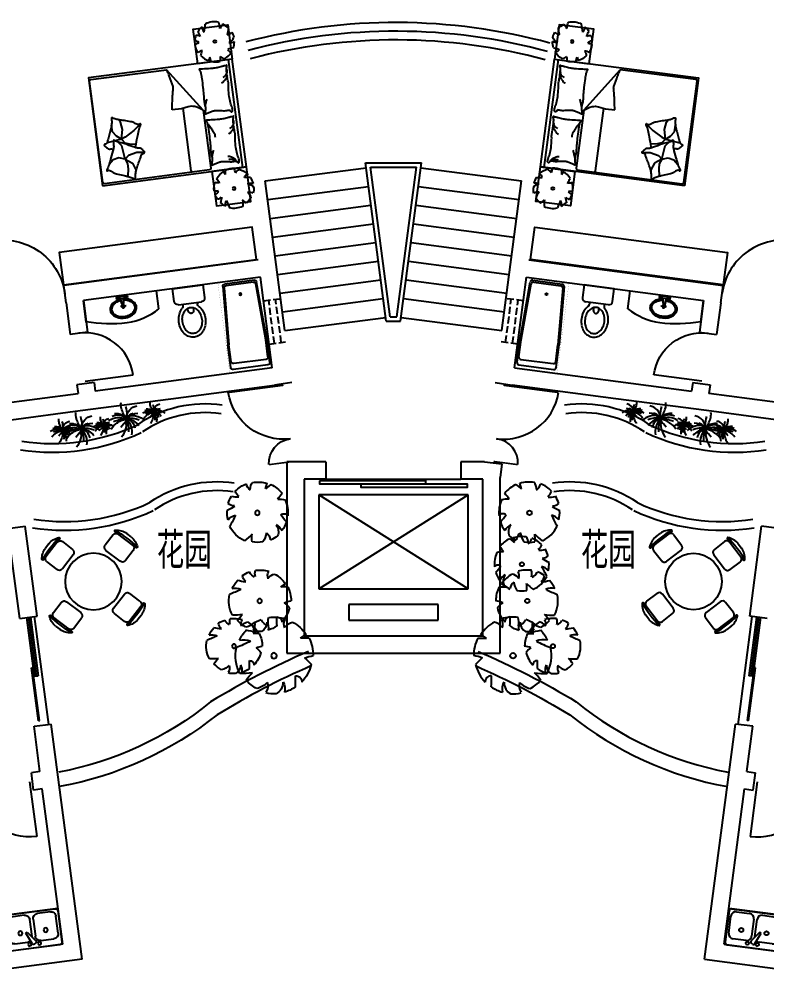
# Model space of a CAD drawing. Header units: millimetres. Extents: x 1109 to 32831, y 481 to 22737.
# Drawn here: x 11815 to 22113, y 8974 to 22264 of the extents above; entities that cross this region are included whole.
import ezdxf
from ezdxf.enums import TextEntityAlignment as Align

# ---------------------------------------------------------------- set-up
doc = ezdxf.new("R2010")
doc.units = ezdxf.units.MM
doc.linetypes.add('DASH', pattern=[0.35, 0.25, -0.1])
for name, color, linetype in [('JJ', 252, 'Continuous'), ('PUB_TEXT', 7, 'Continuous'), ('STAIR', 2, 'Continuous'), ('WALL', 255, 'Continuous'), ('WINDOW', 2, 'Continuous'), ('WINDOW_TEXT', 7, 'Continuous')]:
    doc.layers.add(name, color=color, linetype=linetype)
doc.styles.add('_HZPMK', font='txt.shx', dxfattribs={"bigfont": 'HZPMK.shx'})
doc.styles.add('DIM_FONT', font='SIMPLEX.shx', dxfattribs={"width": 0.8})
doc.styles.add('SIMPLEX', font='SIMPLEX.SHX')
doc.styles.get("Standard").update_dxf_attribs({"font": 'arial.ttf'})

# ---------------------------------------------------------------- blocks, each defined once
blk = doc.blocks.new('_DBLK')
blk.add_line((-0.45, 0), (-0.45, -0.95))
blk.add_arc((-0.45, 0), 0.95, 270, 0)
at = {"layer": 'WINDOW_TEXT', "style": 'SIMPLEX', "flags": 9}
blk.add_attdef('A', text='', height=1, dxfattribs=at).set_placement((0, 1.5), align=Align.MIDDLE)
blk = doc.blocks.new('M_E28MVF')
at = {"color": 0, "linetype": 'ByBlock'}
for p, q in [((0, 413), (0, -413)), ((564, 454), (41, 454)), ((110, 110), (110, 330)), ((193, 413), (482, 413)), ((564, 330), (564, 110)), ((606, -413), (606, 413)), ((65, -3), (76, 16)), ((280, -98), (118, 24)), ((482, 28), (193, 28)), ((79, -42), (266, -122)), ((110, -330), (110, -110)), ((194, -28), (482, -28)), ((266, -122), (280, -98)), ((564, -110), (564, -330)), ((41, -454), (564, -454)), ((482, -413), (193, -413))]:
    blk.add_line(p, q, dxfattribs=at)
for centre, radius in [((275, 213), 34.4), ((69, 83), 27.5), ((69, -83), 27.5), ((275, -213), 34.4)]:
    blk.add_circle(centre, radius, dxfattribs=at)
for centre, radius, start, end in [((41, 413), 41.3, 90, 180), ((193, 330), 82.6, 90, 180), ((482, 330), 82.6, 0, 90), ((564, 413), 41.3, 0, 90), ((100, 3), 27.5, 50.5377, 150), ((193, 110), 82.6, 180, 270), ((482, 110), 82.6, 270, 0), ((89, -16), 27.5, 150, 249.4623), ((193, -110), 82.6, 146.607, 180), ((482, -110), 82.6, 0, 90), ((41, -413), 41.3, 180, 270), ((193, -330), 82.6, 180, 270), ((482, -330), 82.6, 270, 0), ((564, -413), 41.3, 270, 0)]:
    blk.add_arc(centre, radius, start, end, dxfattribs=at)
at = {"style": 'DIM_FONT', "width": 0.8, "flags": 9}
for tag in ['XSIZE', 'YSIZE']:
    blk.add_attdef(tag, (0, 0), '', height=0.5, dxfattribs=at)
blk = doc.blocks.new('_GCBLK')
at = {"linetype": 'DASH'}
for p, q in [((-0.5, -0.5), (-0.5, 0.5)), ((0.5, -0.5), (0.5, 0.5)), ((-0.5, 0.2), (0.5, 0.2)), ((-0.5, -0.2), (0.5, -0.2))]:
    blk.add_line(p, q, dxfattribs=at)
at = {"style": 'SIMPLEX', "flags": 9}
blk.add_attdef('A', text='', height=1, dxfattribs=at).set_placement((0, 1.5), align=Align.MIDDLE)
blk = doc.blocks.new('M_E10')
for p, q in [((-740, -70), (-740, -680)), ((-700, -30), (-302, -30)), ((-640, -90), (-640, -660)), ((-600, -50), (-300, -50)), ((-300, -50), (695, -96)), ((-298, -30), (724, -76)), ((730, -136), (730, -614)), ((760, -116), (760, -634)), ((695, -654), (-300, -700)), ((685, -654), (-300, -700)), ((724, -674), (-298, -720)), ((-700, -720), (-302, -720)), ((-600, -700), (-300, -700))]:
    blk.add_line(p, q)
at = {"const_width": 1.5}
for points in [[(-800, 0), (800, 0)], [(-800, -750), (-800, 0)], [(800, 0), (800, -750)], [(800, -750), (-800, -750)]]:
    blk.add_lwpolyline(points, dxfattribs=at)
for radius in [20, 16]:
    blk.add_circle((550, -386), radius)
for centre, start, end in [((-700, -70), 90, 180), ((-600, -90), 90, 180), ((-302, -70), 83.7966, 90), ((690, -136), 0, 83.3675), ((720, -116), 0, 83.7966), ((-600, -660), 180, 270), ((690, -614), 276.6325, 0), ((720, -634), 276.2034, 0), ((-700, -680), 180, 270), ((-302, -680), 270, 276.2034)]:
    blk.add_arc(centre, 40, start, end)
at = {"width": 0.8, "flags": 9}
for tag in ['XSIZE', 'YSIZE']:
    blk.add_attdef(tag, (0, 0), '', height=0.5, dxfattribs=at)
blk = doc.blocks.new('M_C26ZLR')
for p, q in [((-58, 1023), (42, 1023)), ((-238, 923), (222, 923)), ((-233, 856), (-233, 631)), ((217, 856), (217, 631)), ((-165, 563), (150, 563)), ((-939, -238), (-939, 222)), ((-872, 217), (-647, 217)), ((856, 217), (631, 217)), ((923, 222), (923, -238)), ((-1039, -58), (-1039, 42)), ((-579, -165), (-579, 150)), ((563, 150), (563, -165)), ((1023, 42), (1023, -58)), ((-872, -233), (-647, -233)), ((856, -233), (631, -233)), ((-233, -872), (-233, -647)), ((150, -579), (-165, -579)), ((217, -872), (217, -647)), ((222, -939), (-238, -939)), ((42, -1039), (-58, -1039))]:
    blk.add_line(p, q)
blk.add_circle((-8, -8), 500)
for centre, radius, start, end in [((-48, 708), 316, 91.7651, 130.7265), ((32, 708), 316, 49.2735, 88.2349), ((-247, 940), 10, 130.7265, 202.67), ((-238, 943), 20, 202.67, 270), ((-8, -1754), 2713, 84.8023, 95.1977), ((-165, 856), 67.5, 90, 180), ((150, 856), 67.5, 0, 90), ((222, 943), 20, 270, 337.33), ((231, 940), 10, 337.33, 49.2735), ((-165, 631), 67.5, 180, 270), ((150, 631), 67.5, 270, 0), ((-724, 32), 316, 139.2735, 178.2349), ((1739, -8), 2713, 174.8023, 185.1977), ((-955, 231), 10, 67.33, 139.2735), ((-959, 222), 20, 0, 67.33), ((-872, 150), 67.5, 90, 180), ((-647, 150), 67.5, 0, 90), ((631, 150), 67.5, 90, 180), ((856, 150), 67.5, 0, 90), ((943, 222), 20, 112.67, 180), ((940, 231), 10, 40.7265, 112.67), ((708, 32), 316, 1.7651, 40.7265), ((-1754, -8), 2713, 354.8023, 5.1977), ((-724, -48), 316, 181.7651, 220.7265), ((-872, -165), 67.5, 180, 270), ((-647, -165), 67.5, 270, 0), ((631, -165), 67.5, 180, 270), ((856, -165), 67.5, 270, 0), ((708, -48), 316, 319.2735, 358.2349), ((-955, -247), 10, 220.7265, 292.67), ((-959, -238), 20, 292.67, 0), ((943, -238), 20, 180, 247.33), ((940, -247), 10, 247.33, 319.2735), ((-165, -647), 67.5, 90, 180), ((150, -647), 67.5, 0, 90), ((-247, -955), 10, 157.33, 229.2735), ((-238, -959), 20, 90, 157.33), ((-48, -724), 316, 229.2735, 268.2349), ((-8, 1739), 2713, 264.8023, 275.1977), ((-165, -872), 67.5, 180, 270), ((32, -724), 316, 271.7651, 310.7265), ((150, -872), 67.5, 270, 0), ((222, -959), 20, 22.67, 90), ((231, -955), 10, 310.7265, 22.67)]:
    blk.add_arc(centre, radius, start, end)
at = {"width": 0.8, "flags": 9}
for tag in ['XSIZE', 'YSIZE']:
    blk.add_attdef(tag, (0, 0), '', height=0.5, dxfattribs=at)
blk = doc.blocks.new('_A2JZX')
for p, q in [((0.5, 0.0571), (-0.5, 0.0571)), ((-0.5, 0.0185), (0.0444, 0.0185)), ((0.0444, -0.0185), (0.0444, 0.0185)), ((-0.5, 0), (0.0444, 0)), ((-0.5, -0.0185), (0.0444, -0.0185)), ((-0.0348, -0.0336), (-0.0348, -0.0234)), ((0.454, -0.0234), (-0.0348, -0.0234)), ((0.454, -0.0336), (-0.0348, -0.0336)), ((0.454, -0.0336), (0.454, -0.0234))]:
    blk.add_line(p, q)
blk = doc.blocks.new('_LIFTD')
for points in [[(-0.5476, -0.6024), (-0.5476, -0.7742), (0.2411, -0.7742), (0.2411, -0.6024), (-0.5476, -0.6024)], [(-0.2411, -0.7836), (-0.2411, -0.9554), (0.5476, -0.9554), (0.5476, -0.7836), (-0.2411, -0.7836)]]:
    blk.add_lwpolyline(points)
blk = doc.blocks.new('M_F19')
at = {"const_width": 30}
for points in [[(-446, 82, 1), (-416, 82, 1)], [(-192, 156, 1), (-162, 156, 1)], [(-123, 99, 1), (-93, 99, 1)], [(-61, -8, 1), (-31, -8, 1)], [(-34, 49, 1), (-4, 49, 1)], [(-20, 16, 1), (10, 16, 1)], [(14, 0, 1), (44, 0, 1)], [(269, 190, 1), (299, 190, 1)], [(461, 8, 1), (491, 8, 1)], [(-281, -157, 1), (-251, -157, 1)], [(-206, -314, 1), (-176, -314, 1)], [(-96, -173, 1), (-66, -173, 1)], [(-13, -33, 1), (17, -33, 1)], [(7, -173, 1), (37, -173, 1)], [(289, -149, 1), (319, -149, 1)], [(56, -487, 1), (86, -487, 1)]]:
    blk.add_lwpolyline(points, format="xyb", close=True, dxfattribs=at)
for centre, radius, start, end in [((-483, -9), 482, 6.9904, 78.0284), ((1199, 96), 1225, 163.8561, 179.1105), ((-1741, 1044), 2026, 328.9873, 340.361), ((-364, 515), 548, 342.9456, 6.4814), ((-185, -611), 732, 78.5516, 130.9815), ((-55, -1223), 1256, 88.3286, 108.729), ((104, -701), 728, 103.0452, 139.7766), ((-480, -437), 647, 48.7581, 83.8624), ((155, -426), 476, 114.0956, 166.2953), ((-315, -111), 315, 28.8901, 78.4579), ((298, -285), 422, 62.9909, 135.9102), ((257, -536), 586, 53.3231, 115.7633), ((366, -391), 582, 85.8741, 126.9558), ((450, -463), 649, 134.4861, 189.3762), ((779, -372), 864, 155.0888, 185.9637), ((-87, -1604), 1605, 70.5249, 87.8244), ((805, -149), 813, 171.2496, 218.2333), ((-3288, -3108), 4475, 39.0488, 42.6799), ((-83, -736), 718, 31.315, 82.1378)]:
    blk.add_arc(centre, radius, start, end)
at = {"width": 0.8, "flags": 9}
for tag in ['XSIZE', 'YSIZE']:
    blk.add_attdef(tag, (0, 0), '', height=0.5, dxfattribs=at)
blk = doc.blocks.new('M_F13')
for p, q in [((-515, 179), (-397, 193)), ((-484, 239), (-484, 239)), ((-397, 193), (-484, 239))]:
    blk.add_line(p, q)
blk.add_circle((-3, 3), 38.2)
for centre, radius, start, end in [((-8, 3), 532, 89.3321, 114.3856), ((-175, 449), 193, 352.0775, 26.6128), ((-8, 3), 527, 126.0751, 153.6245), ((-356, 208), 224, 48.5203, 80.5151), ((-325, 399), 130, 343.6555, 39.76), ((-85, 589), 202, 304.1868, 338.5411), ((-8, 3), 531, 62.8767, 77.7021), ((80, 476), 154, 315.8454, 359.7651), ((-244, 1929), 1632, 285.4397, 290.7099), ((-8, 3), 523, 31.4098, 49.4752), ((412, 44), 234, 83.5323, 121.6544), ((-8, 3), 537, 160.8426, 187.275), ((959, 2091), 1965, 250.0865, 256.3451), ((-8, 3), 534, 340.3307, 19.43), ((-610, -942), 880, 77.3728, 85.4649), ((-5, -500), 587, 134.7782, 147.3315), ((-8, 3), 524, 200.8103, 231.4392), ((358, 465), 656, 266.7455, 282.0146), ((0, -631), 545, 39.6536, 53.993), ((-251, -396), 87.2, 97.741, 188.8107), ((-1350, -519), 1108, 2.9465, 10.9238), ((125, -442), 220, 160.6009, 199.3991), ((100, -357), 178, 186.1912, 248.4952), ((296, -376), 163, 170.6314, 220.6278), ((325, -118), 300, 230.4582, 263.1093), ((-8, 3), 514, 305.394, 326.2464), ((-8, 3), 522, 243.1498, 261.8356), ((-8, 3), 527, 274.7236, 290.3277)]:
    blk.add_arc(centre, radius, start, end)
at = {"width": 0.8, "flags": 9}
for tag, p in [('XSIZE', (-62, 12)), ('YSIZE', (9, 6))]:
    blk.add_attdef(tag, p, '', height=0.2, dxfattribs=at)
blk = doc.blocks.new('M_A17ORW')
for points in [[(-0.481, -0.001, 0.02, 0.02, 0), (-0.481, -0.308, 0.02, 0.02, 0)], [(0.481, 0.001, 0.02, 0.02, 0), (0.481, -0.691, 0.02, 0.02, 0)]]:
    blk.add_lwpolyline(points, format="xyseb")
for centre, radius, start, end in [((-0.501, -0.003), 0.307, 274.2492, 0.2101), ((0.505, 0.002), 0.699, 180.2762, 268.0603)]:
    blk.add_arc(centre, radius, start, end)
blk = doc.blocks.new('M_C54TQD')
for p, q in [((0, -52), (1500, -52)), ((26, -509), (26, -1968)), ((853, -489), (46, -489)), ((853, -489), (1472, -916)), ((46, -761), (915, -761)), ((1472, -1968), (1472, -916)), ((381, -1368), (395, -1471)), ((778, -1368), (698, -1472)), ((161, -1514), (137, -1518)), ((255, -1552), (161, -1514)), ((324, -1645), (255, -1552)), ((369, -1593), (324, -1645)), ((395, -1471), (369, -1593)), ((528, -1559), (509, -1470)), ((548, -1617), (528, -1559)), ((698, -1472), (623, -1603)), ((90, -1638), (87, -1645)), ((188, -1621), (90, -1638)), ((257, -1618), (188, -1621)), ((324, -1645), (257, -1618)), ((324, -1645), (510, -1664)), ((324, -1645), (355, -1728)), ((355, -1728), (335, -1810)), ((510, -1664), (560, -1700)), ((605, -1658), (548, -1617)), ((560, -1700), (572, -1709)), ((605, -1658), (594, -1752)), ((623, -1603), (605, -1658)), ((605, -1658), (734, -1626)), ((605, -1658), (655, -1721)), ((655, -1721), (720, -1769)), ((734, -1626), (837, -1640)), ((837, -1640), (873, -1660)), ((335, -1810), (281, -1873)), ((592, -1767), (580, -1861)), ((720, -1769), (813, -1769)), ((46, -1988), (1452, -1988))]:
    blk.add_line(p, q)
blk.add_lwpolyline([(0, -2000), (0, 0), (1500, 0), (1500, -2000)], close=True)
for points in [[(101, -127, -0.263368), (73, -108, -0.494818), (82, -89, -0.049225), (100, -88, -0.036831), (124, -89, -0.031893), (161, -97, 0.035782), (195, -104, 0.032941), (285, -110, 0.026564), (396, -104, 0.017905), (434, -99, -0.033397), (454, -97, -0.03204), (491, -97, 0.018442), (555, -101, 0.010837), (620, -100, 0.014624), (668, -97, 0.111249), (691, -89, -0.153708), (708, -86, -0.076444), (715, -87, -0.215512), (717, -89, -0.585858), (714, -92, 0.363489), (709, -95, 0.191716), (709, -106, -0.129675), (711, -123, -0.01735), (708, -140, 0.019326), (706, -155, 0.018818), (699, -223, 0.021828), (698, -283, 0.006204), (700, -316, 0.001963), (706, -423, 0.028341), (710, -459, -0.117014), (709, -468, -0.36606), (708, -469, -0.03973), (694, -466, -0.048309), (681, -461, 0.062981), (670, -457, 0.04058), (647, -454, 0.014345), (580, -451, 0.005484), (454, -452, 0.007153), (358, -455, 0.008762), (316, -458, -0.008153), (270, -461, -0.06251), (213, -456, 0.078669), (167, -454, 0.047825), (145, -459, -0.034494), (114, -466, -0.023571), (89, -469, -0.510228), (88, -468), (95, -438), (116, -356, 0.073041), (118, -336, 0.023305), (112, -275, 0.018299), (108, -252, -0.01097), (101, -214, -0.042281), (98, -180, -0.027201), (101, -126)], [(101, -127, -0.077379), (136, -152, -0.077379), (161, -187, -0.047525), (171, -211, -0.047525), (176, -238)], [(575, -101, 0.027842), (551, -111, 0.048685), (539, -119, 0.023666), (511, -144, 0.031223), (492, -164, 0.046801), (486, -172, 0.023191), (478, -189)], [(657, -95, 0.088153), (622, -98, 0.088153), (591, -114, 0.077547), (569, -135, 0.077547), (555, -162)], [(810, -127, -0.263368), (782, -108, -0.494818), (791, -89, -0.049225), (809, -88, -0.036831), (833, -89, -0.031893), (871, -97, 0.035782), (905, -104, 0.032941), (994, -110, 0.026564), (1106, -104, 0.017905), (1143, -99, -0.033397), (1163, -97, -0.03204), (1200, -97, 0.018442), (1265, -101, 0.010837), (1329, -100, 0.014624), (1377, -97, 0.111249), (1400, -89, -0.153708), (1417, -86, -0.076444), (1424, -87, -0.215512), (1426, -89, -0.585858), (1423, -92, 0.363489), (1419, -95, 0.191716), (1419, -106, -0.129675), (1421, -123, -0.01735), (1418, -140, 0.019326), (1415, -155, 0.018818), (1408, -223, 0.021828), (1407, -283, 0.006204), (1409, -316, 0.001963), (1415, -423, 0.028341), (1419, -459, -0.117014), (1419, -468, -0.36606), (1417, -469, -0.03973), (1404, -466, -0.048309), (1390, -461, 0.062981), (1379, -457, 0.04058), (1356, -454, 0.014345), (1289, -451, 0.005484), (1164, -452, 0.007153), (1067, -455, 0.008762), (1025, -458, -0.008153), (979, -461, -0.06251), (922, -456, 0.078669), (877, -454, 0.047825), (854, -459, -0.034494), (823, -466, -0.023571), (798, -469, -0.510228), (797, -468), (805, -438), (825, -356, 0.073041), (827, -336, 0.023305), (821, -275, 0.018299), (817, -252, -0.01097), (810, -214, -0.042281), (807, -180, -0.027201), (810, -126)], [(1284, -101, 0.027842), (1260, -111, 0.048685), (1248, -119, 0.023666), (1220, -144, 0.031223), (1201, -164, 0.046801), (1196, -172, 0.023191), (1188, -189)], [(1366, -95, 0.088153), (1332, -98, 0.088153), (1300, -114, 0.077547), (1279, -135, 0.077547), (1265, -162)], [(99, -143, -0.05369), (114, -156, -0.070312), (122, -168, -0.015448), (125, -177, -0.013244), (129, -187, -0.082127), (132, -205, -0.064164), (129, -228)], [(661, -455, 0.016108), (622, -429, 0.024599), (595, -414, 0.009477), (546, -391, 0.015937), (516, -378, 0.072521), (500, -375, 0.033339), (463, -375)], [(191, -454, 0.009729), (219, -445, 0.009729), (246, -435, 0.007971), (267, -426, 0.007971), (289, -416)], [(853, -489, -0.085272), (917, -599, -0.124044), (926, -686), (912, -782), (914, -912)], [(901, -454, 0.009729), (928, -445, 0.009729), (955, -435, 0.007971), (977, -426, 0.007971), (998, -416)], [(914, -912, 0.007867), (1032, -894, 0.009508), (1128, -876, 0.006616), (1193, -862, -0.023828), (1212, -858, -0.080713), (1230, -859, -0.009591), (1383, -891, -0.013133), (1416, -899, -0.007859), (1472, -916)], [(464, -1480, 0.025626), (476, -1478, 0.0108), (605, -1436, 0.00456), (692, -1405, 0.01125), (727, -1391, 0.069394), (746, -1380, -0.079756), (763, -1371, -0.106399), (778, -1368, -0.328642), (782, -1372, -0.299547), (779, -1378, 0.189917), (774, -1387, 0.033518), (773, -1397, 0.075627), (773, -1402, 0.053489), (776, -1410, 0.017838), (788, -1432, 0.038394), (805, -1456, -0.059529), (816, -1472, -0.035943), (826, -1498, -0.011245), (852, -1585, -0.006203), (862, -1624, 0.010783), (868, -1647, 0.019485), (873, -1660, 0.005062), (892, -1710, 0.101392), (909, -1736, -0.223768), (914, -1749, -0.25558), (911, -1754, -0.081563), (895, -1759, -0.071805), (878, -1759, 0.069985), (861, -1759, 0.03546), (801, -1772, 0.029432), (732, -1797, 0.001554), (699, -1811, -0.00152), (665, -1826, -0.004735), (629, -1840, 0.00382), (586, -1859, 0.296001), (564, -1891, -0.649774), (542, -1900, -0.02319), (538, -1895, 0.0288), (534, -1892, 0.005727), (527, -1886, -0.004358), (519, -1878, -0.027528), (502, -1861, -0.046214), (493, -1850, -0.194121), (490, -1833, 0.133719), (489, -1809, 0.005779), (482, -1787, 0.008882)]]:
    blk.add_lwpolyline(points, format="xyb")
blk.add_lwpolyline([(58, -1583, 0.101392), (40, -1559, -0.223768), (34, -1546, -0.25558), (36, -1541, -0.081563), (52, -1535, -0.071805), (69, -1534, 0.069985), (86, -1532, 0.03546), (145, -1515, 0.029432), (211, -1485, 0.001554), (244, -1468, -0.00152), (276, -1451, -0.004735), (311, -1433, 0.00382), (353, -1412, 0.296001), (372, -1378, -0.649774), (393, -1367, -0.02319), (398, -1372, 0.0288), (402, -1375, 0.005727), (409, -1380, -0.004358), (418, -1387, -0.027528), (436, -1403, -0.046214), (445, -1414, -0.194121), (450, -1430, 0.133719), (453, -1454, 0.011505), (471, -1496, 0.008882), (497, -1550, 0.012426), (535, -1618, -0.033612), (547, -1644), (570, -1701), (588, -1744, 0.224341), (603, -1757, -0.722772), (603, -1766, -0.103513), (599, -1767, 0.053465), (592, -1767, 0.030109), (569, -1772, -0.031436), (547, -1776, -0.05324), (532, -1776, 0.05518), (517, -1777, 0.056271), (492, -1783, 0.0108), (366, -1835, 0.00456), (281, -1873, 0.01125), (247, -1889, 0.069394), (229, -1902, -0.079756), (213, -1912, -0.106399), (199, -1915, -0.328642), (195, -1912, -0.299547), (196, -1906, 0.189917), (201, -1896, 0.033518), (202, -1886, 0.075627), (201, -1882, 0.053489), (197, -1874, 0.017838), (184, -1853, 0.038394), (165, -1830, -0.059529), (153, -1815, -0.035943), (140, -1790, -0.011245), (108, -1705, -0.006203), (95, -1667, 0.010783), (87, -1645, 0.019485), (82, -1632, 0.005062)], format="xyb", close=True)
for centre, start, end in [((46, -509), 90, 180), ((46, -741), 180, 270), ((46, -1968), 180, 270), ((1452, -1968), 270, 0)]:
    blk.add_arc(centre, 20, start, end)
at = {"style": 'DIM_FONT', "width": 0.8, "flags": 9}
for tag in ['XSIZE', 'YSIZE']:
    blk.add_attdef(tag, (0, 0), '', height=0.5, dxfattribs=at)
blk = doc.blocks.new('_LV5')
for p, q in [((210, 0), (-210, 0)), ((-210, 0), (-210, -180)), ((210, -180), (210, 0)), ((160, -230), (-160, -230)), ((-101, -230), (-101, -254)), ((101, -230), (101, -254))]:
    blk.add_line(p, q)
blk.add_lwpolyline([(-135, -469, 0.080312), (-123, -544, 0.089014), (-92, -602, 0.104918), (-46, -639, 0.119812), (0, -650, 0.119812), (46, -639, 0.104918), (92, -602, 0.089014), (123, -544, 0.080312), (135, -469, 0.080312), (123, -395, 0.089014), (92, -337, 0.104918), (46, -300, 0.119812), (0, -288, 0.119812), (-46, -300, 0.104918), (-92, -337, 0.089014), (-123, -395, 0.080312)], format="xyb", close=True)
for points in [[(-39, -318, 0.073567), (-36, -339, 0.084454), (-27, -356, 0.10642), (-14, -368, 0.129709), (0, -372, 0.129709), (14, -368, 0.10642), (27, -356, 0.084454), (36, -339, 0.073567), (39, -318, 0.073567), (36, -298, 0.014016), (35, -295, 0.10642)], [(-35, -295, 0.013578), (-36, -298, 0.073567), (-39, -318, 0.073567)]]:
    blk.add_lwpolyline(points, format="xyb")
for centre, radius, start, end in [((-160, -180), 50, 180, 270), ((-151, -254), 50, 314.8144, 0), ((151, -254), 50, 180, 225.2555), ((160, -180), 50, 270, 0), ((102, -469), 287, 161.6333, 180), ((52, -453), 235, 141.2863, 161.6333), ((20, -427), 194, 134.8144, 141.2863), ((-20, -427), 194, 38.7137, 45.2555), ((-52, -453), 235, 18.3667, 38.7137), ((-102, -469), 287, 0, 18.3667), ((102, -469), 287, 180, 198.3667), ((-102, -469), 287, 341.6333, 0), ((52, -486), 235, 198.3667, 218.7137), ((20, -512), 194, 218.7137, 242.6714), ((-20, -512), 194, 297.3286, 321.2863), ((-52, -486), 235, 321.2863, 341.6333), ((0, -551), 150, 242.6714, 270), ((0, -551), 150, 270, 297.3286)]:
    blk.add_arc(centre, radius, start, end)
blk = doc.blocks.new('_E4EAJ')
at = {"layer": 'JJ', "rotation": 270}
blk.add_blockref('_LV5', (0, 210), dxfattribs=at)
at = {"style": 'DIM_FONT', "width": 0.7, "flags": 9}
for tag in ['XSIZE', 'YSIZE']:
    blk.add_attdef(tag, (0, 0), '', height=0.5, dxfattribs=at)
blk = doc.blocks.new('M_C56KIS')
for p, q in [((62, 318), (72, 242)), ((72, 242), (101, 299)), ((101, 299), (101, 299))]:
    blk.add_line(p, q)
blk.add_lwpolyline([(294, 325), (294, -275), (-306, -275), (-306, 325)], close=True)
blk.add_circle((-46, -16), 24.7)
for centre, radius, start, end in [((-46, -12), 348, 72.0426, 98.475), ((-307, 139), 56.5, 8.941, 100.0107), ((-46, -12), 340, 112.0103, 142.6392), ((-371, -22), 380, 45.9782, 58.5315), ((-666, 365), 570, 348.5728, 356.6649), ((-46, -12), 341, 37.2751, 64.8245), ((82, 215), 145, 319.7203, 351.7151), ((-277, -88), 115, 97.3912, 159.6952), ((-332, -105), 143, 71.8009, 110.5991), ((-46, -12), 338, 154.3498, 173.0356), ((-402, 850), 718, 274.1465, 282.1238), ((207, 198), 84.2, 254.8555, 310.96), ((-46, -12), 345, 0.5321, 25.5856), ((-46, -12), 342, 185.9236, 201.5277), ((-287, -214), 106, 81.8314, 131.8278), ((-119, -230), 194, 141.6582, 174.3093), ((1199, 167), 1058, 196.6397, 201.9099), ((262, -63), 99.6, 227.0454, 270.9651), ((241, 102), 125, 263.2775, 297.8128), ((333, 45), 131, 215.3868, 249.7411), ((-46, -12), 344, 334.0767, 348.9021), ((-46, -12), 333, 216.594, 237.4464), ((-456, -26), 353, 310.8536, 325.193), ((259, -243), 425, 177.9455, 193.2146), ((1320, -611), 1274, 161.2865, 167.5451), ((-13, -284), 151, 354.7323, 32.8544), ((-46, -12), 339, 302.6098, 320.6752), ((-46, -12), 346, 251.5307, 290.63)]:
    blk.add_arc(centre, radius, start, end)
at = {"style": 'DIM_FONT', "width": 0.8, "flags": 9}
for tag in ['XSIZE', 'YSIZE']:
    blk.add_attdef(tag, (0, 0), '', height=0.5, dxfattribs=at)

msp = doc.modelspace()

# ---------------------------------------------------------------- linework, layer by layer
at = {"layer": 'JJ'}
for p, q in [((13709.4, 18523.3), (12698.1, 18390.1)), ((13740, 18275.1), (13707.4, 18523)), ((20200.8, 18275.1), (20233.5, 18523)), ((20231.4, 18523.3), (21242.7, 18390.1)), ((12735.4, 18088.4), (12698.1, 18390.1)), ((13188, 18438.6), (13268.8, 18448.6)), ((13191.5, 18410.2), (13272.3, 18420.2)), ((13222.9, 18350.2), (13208.1, 18411.9)), ((13226.2, 18351), (13211.3, 18412.7)), ((13250.4, 18274.6), (13241.9, 18343.2)), ((13253.1, 18354.3), (13252.5, 18417.8)), ((13256.5, 18354.4), (13255.9, 18417.8)), ((20749.3, 18410.2), (20668.5, 18420.2)), ((20752.8, 18438.6), (20672, 18448.6)), ((20684.4, 18354.4), (20685, 18417.8)), ((20687.8, 18354.3), (20688.4, 18417.8)), ((20690.4, 18274.6), (20698.9, 18343.2)), ((20714.6, 18351), (20729.5, 18412.7)), ((20717.9, 18350.2), (20732.8, 18411.9)), ((21205.5, 18088.4), (21242.7, 18390.1)), ((13285.8, 18315), (13209.5, 18305.6)), ((20655.1, 18315), (20731.4, 18305.6)), ((12348.6, 10012.8), (9612.2, 9652.6)), ((21592.3, 10012.8), (24328.6, 9652.6))]:
    msp.add_line(p, q, dxfattribs=at)
for points in [[(12425.7, 18604.5), (15082.5, 18954.3), (15023.7, 19400.8), (12366.9, 19051)], [(21515.1, 18604.5), (18858.4, 18954.3), (18917.2, 19400.8), (21573.9, 19051)]]:
    msp.add_lwpolyline(points, close=True, dxfattribs=at)
for points in [[(13209.6, 18406.8, 0.0472726), (13163.8, 18392.2, 0.0823139), (13111, 18358.3, 0.1068416), (13075.1, 18308.5, 0.13438), (13067.7, 18257.4, 0.13438), (13087.3, 18209.6, 0.1068416), (13134.2, 18170, 0.0823139), (13193.7, 18150, 0.07067), (13265.3, 18148.7, 0.07067), (13334.4, 18167.4, 0.0823139), (13387.3, 18201.2, 0.1068416), (13423.1, 18251, 0.13438), (13430.6, 18302.2)], [(13214, 18386.8, 0.0472726), (13171.9, 18373.3, 0.0823139), (13124.7, 18343.1, 0.1068416), (13093.9, 18300.3, 0.13438), (13088, 18259.9, 0.13438), (13103.6, 18222.1, 0.1068416), (13143.9, 18188.1, 0.0823139), (13197, 18170.3, 0.07067), (13262.8, 18169.1, 0.07067), (13326.3, 18186.3, 0.0823139), (13373.5, 18216.5, 0.1068416), (13404.3, 18259.2, 0.13438), (13410.2, 18299.7)], [(13430.6, 18302.2, 0.13438), (13410.9, 18350, 0.1068416), (13364, 18389.6, 0.0823139), (13304.5, 18409.5, 0.0482737), (13255.6, 18412.6)], [(13410.2, 18299.7, 0.13438), (13394.7, 18337.5, 0.1068416), (13354.4, 18371.4, 0.0823139), (13301.3, 18389.3, 0.0482737), (13256.3, 18392.1)], [(20731.3, 18406.8, -0.0472726), (20777, 18392.2, -0.0823139), (20829.9, 18358.3, -0.1068416), (20865.7, 18308.5, -0.13438), (20873.2, 18257.4, -0.13438), (20853.5, 18209.6, -0.1068416), (20806.6, 18170, -0.0823139), (20747.1, 18150, -0.07067), (20675.5, 18148.7, -0.07067), (20606.4, 18167.4, -0.0823139), (20553.6, 18201.2, -0.1068416), (20517.7, 18251, -0.13438), (20510.3, 18302.2)], [(20510.3, 18302.2, -0.13438), (20529.9, 18350, -0.1068416), (20576.8, 18389.6, -0.0823139), (20636.3, 18409.5, -0.0482737), (20685.3, 18412.6)], [(20726.9, 18386.8, -0.0472726), (20768.9, 18373.3, -0.0823139), (20816.1, 18343.1, -0.1068416), (20846.9, 18300.3, -0.13438), (20852.8, 18259.9, -0.13438), (20837.3, 18222.1, -0.1068416), (20797, 18188.1, -0.0823139), (20743.9, 18170.3, -0.07067), (20678.1, 18169.1, -0.07067), (20614.5, 18186.3, -0.0823139), (20567.3, 18216.5, -0.1068416), (20536.5, 18259.2, -0.13438), (20530.6, 18299.7)], [(20530.6, 18299.7, -0.13438), (20546.2, 18337.5, -0.1068416), (20586.5, 18371.4, -0.0823139), (20639.6, 18389.3, -0.0482737), (20684.6, 18392.1)], [(15801.2, 13553.2, 0.0347091), (14451, 12858.9, -0.1252814), (12360.2, 11889.7, -0.1292718)], [(15801.2, 13553.2, 0.0347091), (14451, 12858.9, -0.1252814), (12360.2, 11889.7, -0.1292718)], [(18139.7, 13553.2, -0.0347091), (19489.8, 12858.9, 0.1252814), (21580.7, 11889.7, 0.1292718)], [(15841.9, 13357.4, 0.034122), (14539.4, 12678.3, -0.1243269), (12369.9, 11690, -0.1280777)], [(18098.9, 13357.4, -0.034122), (19401.4, 12678.3, 0.1243269), (21571, 11690, 0.1280777)]]:
    msp.add_lwpolyline(points, format="xyb", dxfattribs=at)
for centre, radius in [((13175, 18422.6), 20.6), ((13175, 18422.6), 16.1), ((13285.4, 18436.2), 20.6), ((13285.4, 18436.2), 16.1), ((20655.5, 18436.2), 20.6), ((20655.5, 18436.2), 16.1), ((20765.9, 18422.6), 20.6), ((20765.9, 18422.6), 16.1), ((13246, 18310.1), 20.3), ((20694.8, 18310.1), 20.3)]:
    msp.add_circle(centre, radius, dxfattribs=at)
for centre, radius, start, end in [((13239.6, 18352.7), 16.9, 187.0367, 7.0367), ((13239.6, 18352.7), 13.5, 187.0367, 7.0367), ((20701.2, 18352.7), 16.9, 172.9633, 352.9633), ((20701.2, 18352.7), 13.5, 172.9633, 352.9633), ((13237.6, 18373.4), 226.8, 236.38111, 317.6923), ((13160.8, 19009.3), 935.2, 278.5952, 308.26993), ((20780.1, 19009.3), 935.2, 231.73007, 261.4048), ((20703.3, 18373.4), 226.8, 222.3077, 303.61889), ((13075.4, 20162.6), 2090.2, 260.66326, 276.18359), ((20865.4, 20162.6), 2090.2, 263.81641, 279.33674), ((14373.3, 15310), 1653.8, 81.69643, 124.19839), ((19567.5, 15310), 1653.8, 55.80161, 98.30357), ((14373.3, 15310), 1533.8, 81.69643, 124.19839), ((19567.5, 15310), 1533.8, 55.80161, 98.30357), ((12276, 19167.4), 2749.8, 261.11777, 295.12939), ((21664.8, 19167.4), 2749.8, 244.87061, 278.88223), ((12276, 19167.4), 2869.8, 261.11777, 295.12939), ((21664.8, 19167.4), 2869.8, 244.87061, 278.88223), ((14538.8, 14235.5), 1653.8, 81.69643, 124.19839), ((19402.1, 14235.5), 1653.8, 55.80161, 98.30357), ((14538.8, 14235.5), 1533.8, 81.69643, 124.19839), ((19402.1, 14235.5), 1533.8, 55.80161, 98.30357), ((12441.5, 18093), 2749.8, 261.11777, 295.12939), ((21499.4, 18093), 2749.8, 244.87061, 278.88223), ((12441.5, 18093), 2869.8, 261.11777, 295.12939), ((21499.4, 18093), 2869.8, 244.87061, 278.88223)]:
    msp.add_arc(centre, radius, start, end, dxfattribs=at)
at = {"layer": 'STAIR'}
for p, q in [((15204.7, 20036.6), (16592.7, 20219.3)), ((16583.8, 20287.1), (17357.1, 20287.1)), ((16871.1, 18104.9), (16583.8, 20287.1)), ((16652.2, 20227.1), (17288.7, 20227.1)), ((16923.7, 18164.9), (16652.2, 20227.1)), ((17017.2, 18164.9), (17288.7, 20227.1)), ((17069.8, 18104.9), (17357.1, 20287.1)), ((17348.2, 20219.3), (18736.2, 20036.6)), ((15476.2, 17974.3), (15204.7, 20036.6)), ((15238.6, 19778.8), (16626.6, 19961.5)), ((17314.2, 19961.5), (18702.2, 19778.8)), ((18464.7, 17974.3), (18736.2, 20036.6)), ((15272.5, 19521), (16660.6, 19703.7)), ((17280.3, 19703.7), (18668.3, 19521)), ((15306.5, 19263.2), (16694.5, 19446)), ((17246.3, 19446), (18634.4, 19263.2)), ((15340.4, 19005.5), (16728.4, 19188.2)), ((17212.4, 19188.2), (18600.4, 19005.5)), ((15374.4, 18747.7), (16762.4, 18930.4)), ((17178.5, 18930.4), (18566.5, 18747.7)), ((15408.3, 18489.9), (16796.3, 18672.6)), ((17144.5, 18672.6), (18532.6, 18489.9)), ((15442.2, 18232.1), (16830.3, 18414.9)), ((17110.6, 18414.9), (18498.6, 18232.1)), ((15476.2, 17974.3), (16864.2, 18157.1)), ((16871.1, 18104.9), (17069.8, 18104.9)), ((16923.7, 18164.9), (17017.2, 18164.9)), ((17076.7, 18157.1), (18464.7, 17974.3)), ((16040.4, 15927.7), (17900.4, 15927.7)), ((18000.4, 14415.7), (15940.4, 15711.7)), ((15940.4, 14415.7), (18000.4, 15711.7)), ((18000.4, 15711.7), (15940.4, 15711.7)), ((15940.4, 15711.7), (15940.4, 14415.7)), ((18000.4, 14415.7), (18000.4, 15711.7)), ((15940.4, 14415.7), (18000.4, 14415.7)), ((17585.4, 14199.7), (16355.4, 14199.7)), ((16355.4, 14199.7), (16355.4, 13983.7)), ((17585.4, 13983.7), (17585.4, 14199.7)), ((16355.4, 13983.7), (17585.4, 13983.7))]:
    msp.add_line(p, q, dxfattribs=at)
for radius in [8087.5, 7967.5, 7847.5]:
    msp.add_arc((17000.7, 14132.1), radius, 74.7824, 104.7824, dxfattribs=at)
at = {"layer": 'WALL'}
for p, q in [((15105.8, 18949.2), (12428.9, 18596.7)), ((18835.1, 18949.2), (21512, 18596.7)), ((15137.1, 18711.2), (12698.1, 18390.1)), ((15301.5, 17462), (15137.1, 18711.2)), ((18639.3, 17462), (18803.8, 18711.2)), ((18803.8, 18711.2), (21242.7, 18390.1)), ((12460.2, 18358.8), (12428.9, 18596.7)), ((21480.7, 18358.8), (21512, 18596.7)), ((12460.2, 18358.8), (12517.6, 17922.6)), ((12698.1, 18390.1), (12755.6, 17953.9)), ((21242.7, 18390.1), (21185.3, 17953.9)), ((21480.7, 18358.8), (21423.2, 17922.6)), ((12755.6, 17953.9), (12517.6, 17922.6)), ((21185.3, 17953.9), (21423.2, 17922.6)), ((15301.5, 17462), (12862.6, 17140.9)), ((18639.3, 17462), (21078.3, 17140.9)), ((12846.9, 17259.9), (12609, 17228.5)), ((12609, 17228.5), (12624.6, 17109.6)), ((12846.9, 17259.9), (12862.6, 17140.9)), ((13905.2, 17036.1), (15332.9, 17224)), ((15570.4, 17258.3), (15332.9, 17224)), ((18370.4, 17258.3), (18608, 17224)), ((20035.7, 17036.1), (18608, 17224)), ((21093.9, 17259.9), (21078.3, 17140.9)), ((21093.9, 17259.9), (21331.9, 17228.5)), ((21331.9, 17228.5), (21316.2, 17109.6)), ((11434.9, 16952.9), (12624.6, 17109.6)), ((12656, 16871.6), (13905.2, 17036.1)), ((21284.9, 16871.6), (20035.7, 17036.1)), ((22505.9, 16952.9), (21316.2, 17109.6)), ((11704.2, 16746.3), (12656, 16871.6)), ((22236.7, 16746.3), (21284.9, 16871.6)), ((15500.4, 16167.7), (15500.4, 13527.7)), ((16040.4, 16167.7), (15500.4, 16167.7)), ((16040.4, 16167.7), (16040.4, 15927.7)), ((18226.8, 16167.7), (17900.4, 16167.7)), ((17900.4, 16167.7), (17900.4, 15927.7)), ((18226.8, 16167.7), (18464.8, 16136.4)), ((18464.8, 16136.4), (18440.4, 15951.4)), ((18440.4, 13527.7), (18440.4, 15951.4)), ((15740.4, 15927.7), (15740.4, 13767.7)), ((16040.4, 15927.7), (15740.4, 15927.7)), ((18200.4, 15927.7), (17900.4, 15927.7)), ((18200.4, 13767.7), (18200.4, 15927.7)), ((11659.4, 15247.7), (11897.4, 15279)), ((11822.6, 14008.4), (11659.4, 15247.7)), ((12060.5, 14039.7), (11897.4, 15279)), ((21880.3, 14039.7), (22043.5, 15279)), ((22281.4, 15247.7), (22043.5, 15279)), ((11822.6, 14008.4), (12060.5, 14039.7)), ((22118.3, 14008.4), (21880.3, 14039.7)), ((15740.4, 13767.7), (18200.4, 13767.7)), ((15500.4, 13527.7), (18440.4, 13527.7)), ((12018.4, 12521.2), (12256.3, 12552.5)), ((12100.6, 11896.6), (12018.4, 12521.2)), ((12683.1, 9310.5), (12256.3, 12552.5)), ((21257.7, 9310.5), (21684.5, 12552.5)), ((21922.5, 12521.2), (21684.5, 12552.5)), ((21840.3, 11896.6), (21922.5, 12521.2)), ((12100.6, 11896.6), (11981.6, 11880.9)), ((12013, 11643), (11981.6, 11880.9)), ((21840.3, 11896.6), (21959.2, 11880.9)), ((21927.9, 11643), (21959.2, 11880.9)), ((12131.9, 11658.6), (12013, 11643)), ((12413.9, 9517.1), (12131.9, 11658.6)), ((21527, 9517.1), (21808.9, 11658.6)), ((21808.9, 11658.6), (21927.9, 11643)), ((12413.9, 9517.1), (9677.5, 9156.9)), ((21527, 9517.1), (24263.4, 9156.9)), ((12683.1, 9310.5), (9470.9, 8887.6)), ((21257.7, 9310.5), (24470, 8887.6))]:
    msp.add_line(p, q, dxfattribs=at)

# ---------------------------------------------------------------- block references
at = {"layer": 'JJ'}
for name, p, xscale, yscale, zscale, rotation in [('M_C56KIS', (14472.9, 21940.1), 0.7999999999865489, 0.7999999999883585, 0.8, 187.5000000003753), ('M_C56KIS', (19467.9, 21940.1), -0.7999999999865489, 0.7999999999883585, 0.8, 172.4999999996246), ('M_C56KIS', (14736.2, 19940.3), -0.7999999999865489, 0.7999999999883585, 0.8, 7.500000000375273), ('M_C56KIS', (19204.6, 19940.3), 0.7999999999865489, 0.7999999999883585, 0.8, 352.4999999996247), ('M_E10', (15219.3, 18086.6), -0.7875000000009011, 0.7875000000058208, 0.7875, 277.4999999995724), ('M_E10', (18721.5, 18086.6), 0.7875000000009014, 0.7875000000058208, 0.7875000000009014, 82.50000000042756), ('M_F13', (15095.5, 15460.2), -0.8000000000161575, 0.7999999999883585, 0.8, 45.52442292933531), ('M_F13', (18845.3, 15460.2), 0.8000000000161575, 0.7999999999883585, 0.8, 314.4755770706647), ('M_C26ZLR', (12835.2, 14525.3), -0.780000000014257, 0.7799999999988358, 0.78, 322.5000000003459), ('M_C26ZLR', (21105.7, 14525.3), 0.780000000014257, 0.7799999999988358, 0.78, 37.49999999965406), ('M_F13', (18740.2, 14751.2), 0.7199999999939254, 0.7200000000011642, 0.7200000000000001, 314.4755770709772), ('M_F13', (15124.7, 14246.6), -0.7999999999865489, 0.7999999999883585, 0.8, 7.500000000375273), ('M_F13', (18816.2, 14246.6), 0.7999999999865489, 0.7999999999883585, 0.8, 352.4999999996247), ('M_F13', (14770.8, 13623.3), -0.7200000000001957, 0.7200000000011642, 0.7200000000000001, 7.500000000713642), ('M_F13', (19170.1, 13623.3), 0.7200000000001957, 0.7200000000001957, 0.7200000000001957, 352.4999999992863), ('M_E28MVF', (12034.4, 9467.3), -0.8250799999875356, 0.8250800000096206, 0.82508, 277.5000000002805), ('M_E28MVF', (21906.5, 9467.3), 0.8250799999875356, 0.8250800000096206, 0.82508, 82.4999999997195)]:
    msp.add_blockref(name, p, dxfattribs=dict(at, xscale=xscale, yscale=yscale, zscale=zscale, rotation=rotation))
at = {"layer": 'JJ', "xscale": -1}
for name, p, rotation in [('M_C54TQD', (14945.4, 20229.9), 277.5000000002586), ('_E4EAJ', (13928, 18552), 277.5000000002586), ('M_F13', (15320.7, 13490.7), 7.500000000248654)]:
    msp.add_blockref(name, p, dxfattribs=dict(at, rotation=rotation))
at = {"layer": 'JJ'}
for name, p, rotation in [('M_C54TQD', (18995.5, 20229.9), 82.49999999974132), ('_E4EAJ', (20012.9, 18552), 82.49999999974132), ('M_F13', (18620.2, 13490.7), 352.4999999997513)]:
    msp.add_blockref(name, p, dxfattribs=dict(at, rotation=rotation))
for p, xscale, yscale, zscale in [((13287.4, 16758.4), -0.3900000000139698, 0.3900000000139698, 0.39), ((13661.3, 16852.1), -0.2399999999906868, 0.2399999999906868, 0.24), ((20279.6, 16852.1), 0.2399999999906868, 0.2399999999906868, 0.24), ((20653.4, 16758.4), 0.3900000000139698, 0.3900000000139698, 0.39), ((12409.5, 16602.7), -0.2699999999895226, 0.2699999999895226, 0.27), ((12666.4, 16620.5), -0.3900000000139698, 0.3900000000139698, 0.39), ((12970.6, 16666.9), -0.2099999999918509, 0.2099999999918509, 0.21), ((20970.2, 16666.9), 0.2099999999918509, 0.2099999999918509, 0.21), ((21274.4, 16620.5), 0.3900000000139698, 0.3900000000139698, 0.39), ((21531.3, 16602.7), 0.2699999999895226, 0.2699999999895226, 0.27)]:
    msp.add_blockref('M_F19', p, dxfattribs=dict(at, xscale=xscale, yscale=yscale, zscale=zscale))
at = {"layer": 'WINDOW'}
for name, p, xscale, yscale, zscale, rotation in [('_DBLK', (11998.4, 18419), 900.0000000000017, -900, 900, 7.499999999999936), ('_DBLK', (21942.5, 18419), -900.0000000000017, -900, 900, 352.5000000000001), ('_GCBLK', (15338.3, 18102.3), -599.9999999999902, 240, 600, 277.4999999999991), ('_GCBLK', (18602.6, 18102.3), 599.9999999999902, 240, 600, 82.50000000000087), ('_DBLK', (12682.3, 17591.2), 700.0000000000158, 700, 700, 97.50000000000087), ('_DBLK', (21258.6, 17591.2), -700.0000000000157, 700, 700, 262.4999999999991), ('M_A17ORW', (15523.4, 16695.9), 1099.999999999987, -1100, 1100, 97.49999999999933), ('M_A17ORW', (18417.4, 16695.9), -1099.999999999987, -1100, 1100, 262.5000000000007), ('_A2JZX', (12039.4, 13280.4), 1499.999999999992, 1500, 1500, 277.4999999999996), ('_A2JZX', (21901.4, 13280.4), -1499.999999999992, 1500, 1500, 82.50000000000036), ('_DBLK', (11600.7, 11709.7), -800.0000000000088, 800, 800, 7.500000000000373), ('_DBLK', (22340.1, 11709.7), 800.0000000000088, 800, 800, 352.4999999999997)]:
    msp.add_blockref(name, p, dxfattribs=dict(at, xscale=xscale, yscale=yscale, zscale=zscale, rotation=rotation))
at = {"layer": 'WINDOW', "xscale": 1860, "yscale": 240, "zscale": 1860}
msp.add_blockref('_LIFTD', (16970.4, 16047.7), dxfattribs=at)

# ---------------------------------------------------------------- texts
at = {"layer": 'PUB_TEXT', "style": '_HZPMK', "width": 0.8}
for p in [(13707.6, 14694.1), (19549.3, 14694.1)]:
    msp.add_text('花园', height=500, dxfattribs=at).set_placement(p)

doc.saveas('drawing.dxf')
